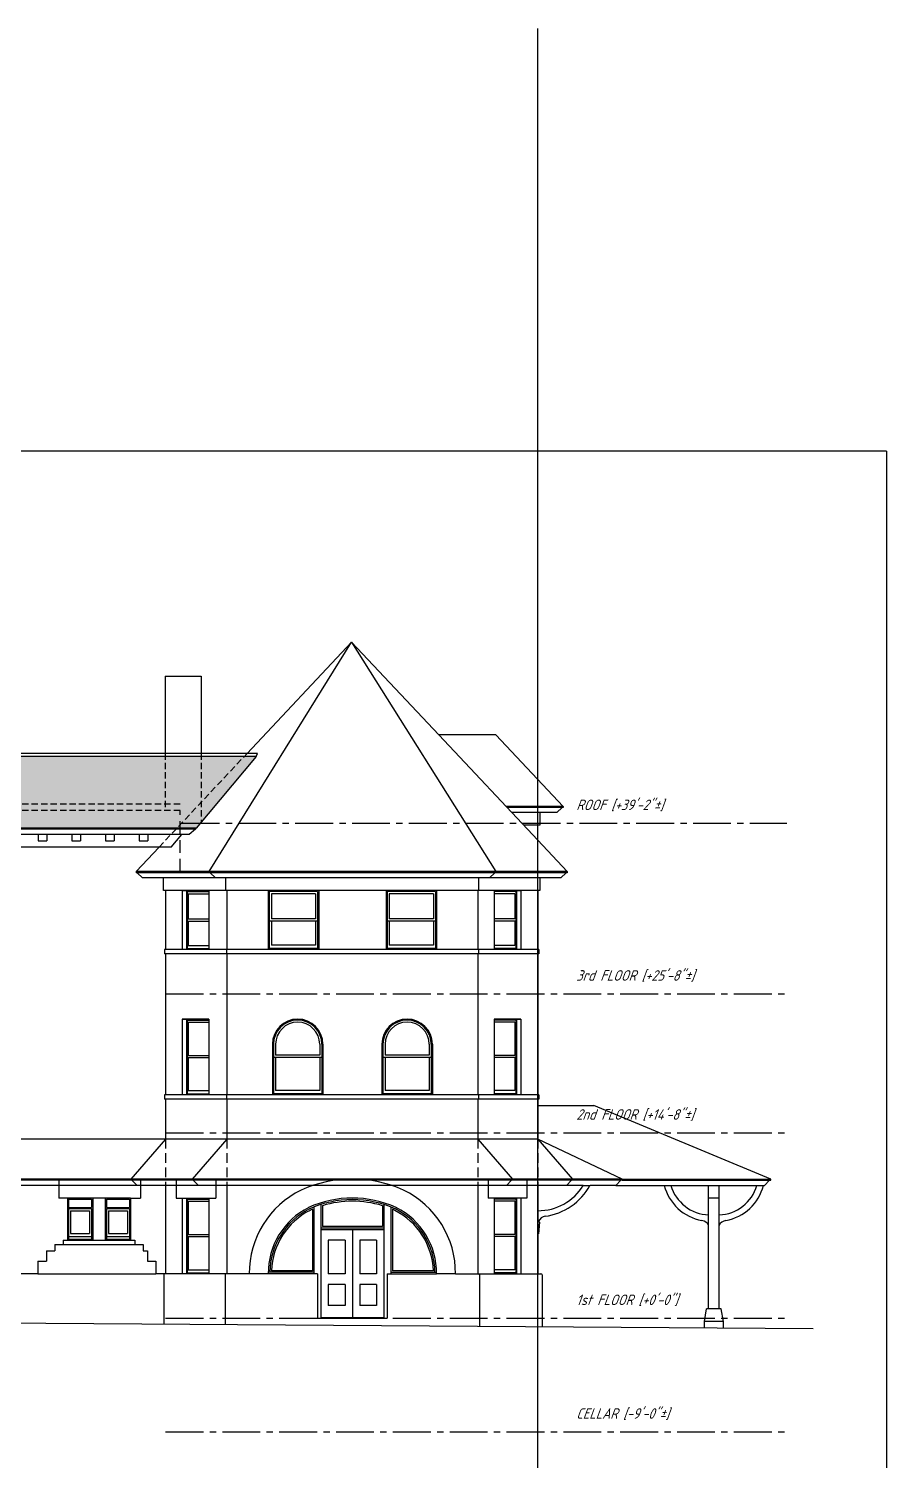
# Model space of a CAD drawing. Extents: x -19386 to -11860, y 6921 to 9650.
# Drawn here: x -12675 to -11860, y 8291 to 9650 of the extents above; entities that cross this region are included whole.
import ezdxf

# ---------------------------------------------------------------- set-up
doc = ezdxf.new("R2010")
doc.units = 0
doc.header["$LTSCALE"] = 96
doc.header["$MEASUREMENT"] = 0
doc.linetypes.add('CENTER2', pattern=[1.125, 0.75, -0.125, 0.125, -0.125])
doc.linetypes.add('HIDDEN2', pattern=[0.1875, 0.125, -0.0625])
doc.layers.add('A-ANNO-NPLT', color=6, linetype='CONTINUOUS', plot=False)
doc.layers.add('A-DEMO', color=252, linetype='HIDDEN2', plot=False)
for name, color, linetype in [('A-ANNO-TTLB', 1, 'CONTINUOUS'), ('A-BLDG-ELEV', 1, 'CONTINUOUS'), ('A-CNPY-CLMN', 254, 'CONTINUOUS'), ('A-EXST-CNST-HIDN', 252, 'HIDDEN2'), ('A-FLOR-ELEV', 3, 'CENTER2'), ('A-FLOR-IDEN', 1, 'CONTINUOUS'), ('A-ROOF-PATT', 253, 'CONTINUOUS'), ('SITE-GRAD', 4, 'CONTINUOUS')]:
    doc.layers.add(name, color=color, linetype=linetype)
doc.styles.add('NOTES', font='architxt.shx', dxfattribs={"height": 9})

msp = doc.modelspace()

# ---------------------------------------------------------------- hatches: boundary and pattern name
at = {"layer": 'A-ROOF-PATT'}
h = msp.add_hatch(dxfattribs=at)
h.set_pattern_fill('AR-RROOF', color=252, scale=8, style=0)
h.set_pattern_definition([(0, (-21421.093, 14573.471), (17.6, 8), [120, -16, 40, -8]), (0, (-21410.453, 14577.471), (-8, 10.64), [24, -2.64, 48, -6]), (0, (-21417.093, 14580.271), (41.6, 5.36), [64, -11.2, 32, -8])])
h.paths.add_polyline_path([(-13687.9, 8959), (-13609.4, 8891), (-12515.7, 8891), (-12458.9, 8959)])

# ---------------------------------------------------------------- linework, layer by layer
at = {"layer": 'A-ANNO-NPLT'}
for p, q in [((-12191.2, 8006.6), (-12191.2, 9650.2)), ((-12516.6, 8890), (-12515.7, 8891)), ((-12447.4, 8831.7), (-12447.4, 8775.7)), ((-12399.4, 8831.7), (-12399.4, 8775.7))]:
    msp.add_line(p, q, dxfattribs=at)
at = {"layer": 'A-ANNO-TTLB', "color": 5}
for q in [(-15124, 9248.9), (-11860, 7076.9)]:
    msp.add_line((-11860, 9248.9), q, dxfattribs=at)
at = {"layer": 'A-BLDG-ELEV'}
for p, q in [((-12503.6, 8849.7), (-12368.1, 9067.7)), ((-12467.4, 8962), (-12368.1, 9067.7)), ((-12467.4, 8962), (-12368.1, 9067.7)), ((-12368.1, 9067.7), (-12285.4, 8979.7)), ((-12368.1, 9067.7), (-12231.2, 8849.7)), ((-12545.2, 9035.4), (-12511.2, 9035.4)), ((-12545.2, 9035.4), (-12545.2, 8962)), ((-12511.2, 9035.4), (-12511.2, 8962)), ((-12231.1, 8979.7), (-12285.4, 8979.7)), ((-12231.1, 8979.7), (-12167.2, 8911.7)), ((-12545.2, 8962), (-13691.3, 8962)), ((-12457.6, 8962), (-12511.2, 8962)), ((-12458.9, 8959), (-12457.6, 8962)), ((-12458.9, 8959), (-12515.7, 8891)), ((-12167.2, 8911.7), (-12221.5, 8911.7)), ((-12167.2, 8910.7), (-12220.5, 8910.7)), ((-12175.3, 8910.7), (-12220.5, 8910.7)), ((-12173.2, 8905.7), (-12215.8, 8905.7)), ((-12189.2, 8905.7), (-12189.2, 8893.7)), ((-12168.2, 8910.7), (-12173.2, 8905.7)), ((-12167.2, 8911.7), (-12167.2, 8910.7)), ((-12189.2, 8893.7), (-12204.6, 8893.7)), ((-12191.2, 8879.5), (-12191.2, 8893.7)), ((-12522.4, 8885), (-13615.4, 8885)), ((-12515.7, 8891), (-13609.4, 8891)), ((-12665.9, 8885), (-12665.9, 8879)), ((-12665.9, 8879), (-12657.9, 8879)), ((-12657.9, 8885), (-12657.9, 8879)), ((-12633.9, 8885), (-12633.9, 8879)), ((-12633.9, 8879), (-12625.9, 8879)), ((-12625.9, 8885), (-12625.9, 8879)), ((-12601.9, 8885), (-12601.9, 8879)), ((-12601.9, 8879), (-12593.9, 8879)), ((-12593.9, 8885), (-12593.9, 8879)), ((-12569.9, 8885), (-12569.9, 8879)), ((-12569.9, 8879), (-12561.9, 8879)), ((-12561.9, 8885), (-12561.9, 8879)), ((-12539.6, 8873), (-12529.6, 8885)), ((-12516.6, 8890), (-12522.4, 8885)), ((-12191.2, 8879.5), (-12163.2, 8849.7)), ((-12539.6, 8873), (-13635.4, 8873)), ((-12572.9, 8849.7), (-12551.1, 8873)), ((-12163.2, 8849.7), (-12572.9, 8849.7)), ((-12572.9, 8849.7), (-12572.9, 8848.7)), ((-12571.9, 8848.7), (-12572.9, 8848.7)), ((-12571.9, 8848.7), (-12566.9, 8843.7)), ((-12169.2, 8843.7), (-12566.9, 8843.7)), ((-12546.9, 8831.7), (-12546.9, 8843.7)), ((-12503.6, 8849.7), (-12503.6, 8848.7)), ((-12502.6, 8848.7), (-12503.6, 8848.7)), ((-12502.6, 8848.7), (-12497.6, 8843.7)), ((-12487.6, 8831.7), (-12487.6, 8843.7)), ((-12247.2, 8831.7), (-12247.2, 8843.7)), ((-12232.2, 8848.7), (-12237.2, 8843.7)), ((-12231.2, 8848.7), (-12232.2, 8848.7)), ((-12231.2, 8849.7), (-12231.2, 8848.7)), ((-12189.2, 8843.7), (-12189.2, 8831.7)), ((-12164.2, 8848.7), (-12169.2, 8843.7)), ((-12163.2, 8848.7), (-12164.2, 8848.7)), ((-12163.2, 8849.7), (-12163.2, 8848.7)), ((-12189.2, 8831.7), (-12546.9, 8831.7)), ((-12544.9, 8831.7), (-12544.9, 8775.7)), ((-12529.1, 8831.7), (-12529.1, 8775.7)), ((-12529.1, 8831.7), (-12529.1, 8775.7)), ((-12503.7, 8831.7), (-12529.1, 8831.7)), ((-12529.1, 8831.7), (-12529.1, 8775.7)), ((-12529.1, 8831.7), (-12503.7, 8831.7)), ((-12529.1, 8831.7), (-12529.1, 8775.7)), ((-12524.9, 8831.7), (-12524.9, 8775.7)), ((-12524.3, 8830.7), (-12524.3, 8776.7)), ((-12524.3, 8830.7), (-12503.7, 8830.7)), ((-12523.3, 8828.7), (-12503.7, 8828.7)), ((-12523.3, 8828.7), (-12523.3, 8804.8)), ((-12503.7, 8831.7), (-12503.7, 8775.7)), ((-12503.7, 8831.7), (-12503.7, 8775.7)), ((-12503.7, 8831.7), (-12503.7, 8775.7)), ((-12503.7, 8831.7), (-12503.7, 8775.7)), ((-12486.6, 8831.7), (-12486.6, 8775.7)), ((-12447.4, 8831.7), (-12447.4, 8775.7)), ((-12447.4, 8831.7), (-12447.4, 8775.7)), ((-12400.4, 8830.7), (-12446.4, 8830.7)), ((-12446.4, 8830.7), (-12446.4, 8776.8)), ((-12402.4, 8828.7), (-12444.4, 8828.7)), ((-12444.4, 8828.7), (-12444.4, 8804.8)), ((-12402.4, 8828.7), (-12402.4, 8804.8)), ((-12400.4, 8830.7), (-12400.4, 8776.8)), ((-12399.4, 8831.7), (-12399.4, 8775.7)), ((-12399.4, 8831.7), (-12399.4, 8775.7)), ((-12335.4, 8831.7), (-12335.4, 8775.7)), ((-12335.4, 8831.7), (-12335.4, 8775.7)), ((-12288.4, 8830.7), (-12334.4, 8830.7)), ((-12334.4, 8830.7), (-12334.4, 8776.8)), ((-12290.4, 8828.7), (-12332.4, 8828.7)), ((-12332.4, 8828.7), (-12332.4, 8804.8)), ((-12290.4, 8828.7), (-12290.4, 8804.8)), ((-12288.4, 8830.7), (-12288.4, 8776.8)), ((-12287.4, 8831.7), (-12287.4, 8775.7)), ((-12287.4, 8831.7), (-12287.4, 8775.7)), ((-12248.2, 8831.7), (-12248.2, 8775.7)), ((-12232.6, 8831.7), (-12232.6, 8775.7)), ((-12232.6, 8831.7), (-12207.2, 8831.7)), ((-12232.6, 8831.7), (-12232.6, 8775.7)), ((-12207.2, 8831.7), (-12232.6, 8831.7)), ((-12232.6, 8831.7), (-12232.6, 8775.7)), ((-12212, 8830.7), (-12232.6, 8830.7)), ((-12212.9, 8828.7), (-12232.6, 8828.7)), ((-12212.9, 8828.7), (-12212.9, 8804.8)), ((-12212, 8830.7), (-12212, 8776.7)), ((-12211.4, 8831.7), (-12211.4, 8775.7)), ((-12207.2, 8831.7), (-12207.2, 8775.7)), ((-12207.2, 8831.7), (-12207.2, 8775.7)), ((-12207.2, 8831.7), (-12207.2, 8775.7)), ((-12191.2, 8831.7), (-12191.2, 8775.7)), ((-12524.3, 8802.8), (-12503.7, 8802.8)), ((-12523.3, 8804.8), (-12503.7, 8804.8)), ((-12523.3, 8802.8), (-12523.3, 8779.7)), ((-12400.4, 8802.8), (-12446.4, 8802.8)), ((-12402.4, 8804.8), (-12444.4, 8804.8)), ((-12444.4, 8802.8), (-12444.4, 8779.8)), ((-12402.4, 8802.8), (-12402.4, 8779.8)), ((-12399.4, 8807.2), (-12399.4, 8775.7)), ((-12288.4, 8802.8), (-12334.4, 8802.8)), ((-12290.4, 8804.8), (-12332.4, 8804.8)), ((-12332.4, 8802.8), (-12332.4, 8779.8)), ((-12290.4, 8802.8), (-12290.4, 8779.8)), ((-12287.4, 8807.2), (-12287.4, 8775.7)), ((-12212.9, 8804.8), (-12232.6, 8804.8)), ((-12212, 8802.8), (-12232.6, 8802.8)), ((-12212.9, 8802.8), (-12212.9, 8779.7)), ((-12190.2, 8775.7), (-12545.9, 8775.7)), ((-12545.9, 8775.7), (-12545.9, 8771.7)), ((-12190.2, 8771.7), (-12545.9, 8771.7)), ((-12544.9, 8771.7), (-12544.9, 8637.7)), ((-12524.9, 8776.7), (-12503.7, 8776.7)), ((-12523.3, 8779.7), (-12503.7, 8779.7)), ((-12487, 8775.7), (-12487, 8771.7)), ((-12486.6, 8771.7), (-12486.6, 8637.7)), ((-12399.4, 8776.8), (-12447.4, 8776.8)), ((-12402.4, 8779.8), (-12444.4, 8779.8)), ((-12287.4, 8776.8), (-12335.4, 8776.8)), ((-12290.4, 8779.8), (-12332.4, 8779.8)), ((-12248.2, 8771.7), (-12248.2, 8637.7)), ((-12247.7, 8775.7), (-12247.7, 8771.7)), ((-12212.9, 8779.7), (-12232.6, 8779.7)), ((-12211.4, 8776.7), (-12232.6, 8776.7)), ((-12191.2, 8771.7), (-12191.2, 8637.7)), ((-12190.2, 8775.7), (-12190.2, 8771.7)), ((-12529.1, 8709.7), (-12503.7, 8709.7)), ((-12529.1, 8709.7), (-12529.1, 8637.7)), ((-12503.7, 8709.7), (-12529.1, 8709.7)), ((-12529.1, 8709.7), (-12529.1, 8637.7)), ((-12529.1, 8709.7), (-12503.7, 8709.7)), ((-12529.1, 8709.7), (-12529.1, 8637.7)), ((-12524.9, 8709.7), (-12524.9, 8637.7)), ((-12524.3, 8708.7), (-12524.3, 8638.7)), ((-12524.3, 8708.7), (-12503.7, 8708.7)), ((-12523.3, 8706.7), (-12503.7, 8706.7)), ((-12523.3, 8706.7), (-12523.3, 8675.2)), ((-12503.7, 8709.7), (-12503.7, 8637.7)), ((-12503.7, 8709.7), (-12503.7, 8637.7)), ((-12503.7, 8709.7), (-12503.7, 8637.7)), ((-12232.6, 8709.7), (-12207.2, 8709.7)), ((-12232.6, 8709.7), (-12232.6, 8637.7)), ((-12207.2, 8709.7), (-12232.6, 8709.7)), ((-12232.6, 8709.7), (-12232.6, 8637.7)), ((-12212, 8708.7), (-12232.6, 8708.7)), ((-12212.9, 8706.7), (-12232.6, 8706.7)), ((-12212.9, 8706.7), (-12212.9, 8675.2)), ((-12212, 8708.7), (-12212, 8638.7)), ((-12211.4, 8709.7), (-12211.4, 8637.7)), ((-12207.2, 8709.7), (-12207.2, 8637.7)), ((-12207.2, 8709.7), (-12207.2, 8637.7)), ((-12523.3, 8675.2), (-12503.7, 8675.2)), ((-12443.4, 8685.7), (-12443.4, 8637.7)), ((-12443.4, 8685.7), (-12443.4, 8637.7)), ((-12442.4, 8685.7), (-12442.4, 8638.8)), ((-12440.4, 8685.7), (-12440.4, 8675.3)), ((-12398.4, 8675.3), (-12440.4, 8675.3)), ((-12398.4, 8685.7), (-12398.4, 8675.3)), ((-12396.4, 8685.7), (-12396.4, 8638.8)), ((-12395.4, 8685.7), (-12395.4, 8637.7)), ((-12395.4, 8685.7), (-12395.4, 8637.7)), ((-12395.4, 8677.7), (-12395.4, 8637.7)), ((-12339.4, 8685.7), (-12339.4, 8637.7)), ((-12339.4, 8685.7), (-12339.4, 8637.7)), ((-12338.4, 8685.7), (-12338.4, 8638.8)), ((-12336.4, 8685.7), (-12336.4, 8675.3)), ((-12294.4, 8675.3), (-12336.4, 8675.3)), ((-12294.4, 8685.7), (-12294.4, 8675.3)), ((-12292.4, 8685.7), (-12292.4, 8638.8)), ((-12291.4, 8685.7), (-12291.4, 8637.7)), ((-12291.4, 8685.7), (-12291.4, 8637.7)), ((-12291.4, 8677.7), (-12291.4, 8637.7)), ((-12212.9, 8675.2), (-12232.6, 8675.2)), ((-12524.3, 8673.2), (-12503.7, 8673.2)), ((-12523.3, 8673.2), (-12523.3, 8641.7)), ((-12396.4, 8673.3), (-12442.4, 8673.3)), ((-12440.4, 8673.3), (-12440.4, 8641.8)), ((-12398.4, 8673.3), (-12398.4, 8641.8)), ((-12292.4, 8673.3), (-12338.4, 8673.3)), ((-12336.4, 8673.3), (-12336.4, 8641.8)), ((-12294.4, 8673.3), (-12294.4, 8641.8)), ((-12212, 8673.2), (-12232.6, 8673.2)), ((-12212.9, 8673.2), (-12212.9, 8641.7)), ((-12190.2, 8637.7), (-12545.9, 8637.7)), ((-12545.9, 8637.7), (-12545.9, 8633.7)), ((-12190.2, 8633.7), (-12545.9, 8633.7)), ((-12544.9, 8633.7), (-12544.9, 8595.7)), ((-12524.9, 8638.7), (-12503.7, 8638.7)), ((-12523.3, 8641.7), (-12503.7, 8641.7)), ((-12487, 8637.7), (-12487, 8633.7)), ((-12486.6, 8633.7), (-12486.6, 8595.7)), ((-12395.4, 8638.8), (-12443.4, 8638.8)), ((-12398.4, 8641.8), (-12440.4, 8641.8)), ((-12291.4, 8638.8), (-12339.4, 8638.8)), ((-12294.4, 8641.8), (-12336.4, 8641.8)), ((-12248.2, 8633.7), (-12248.2, 8595.7)), ((-12247.7, 8637.7), (-12247.7, 8633.7)), ((-12212.9, 8641.7), (-12232.6, 8641.7)), ((-12211.4, 8638.7), (-12232.6, 8638.7)), ((-12191.2, 8633.7), (-12191.2, 8627.7)), ((-12190.2, 8637.7), (-12190.2, 8633.7)), ((-12191.2, 8595.7), (-13637.4, 8595.7)), ((-12544.9, 8595.7), (-12578, 8557.7)), ((-12486.6, 8595.7), (-12519.7, 8557.7)), ((-12248.2, 8595.7), (-12215.1, 8557.7)), ((-12191.2, 8595.7), (-12158.1, 8557.7)), ((-12111.2, 8557.7), (-13637.4, 8557.7)), ((-12112.2, 8556.7), (-13637.4, 8556.7)), ((-12578, 8556.7), (-12578, 8557.7)), ((-12577, 8556.7), (-12572, 8551.7)), ((-12519.7, 8556.7), (-12519.7, 8557.7)), ((-12518.7, 8556.7), (-12513.7, 8551.7)), ((-12216.1, 8556.7), (-12221.1, 8551.7)), ((-12215.1, 8556.7), (-12215.1, 8557.7)), ((-12159.1, 8556.7), (-12164.1, 8551.7)), ((-12158.1, 8556.7), (-12158.1, 8557.7)), ((-12638.2, 8539.7), (-12638.2, 8499.7)), ((-12614.2, 8539.7), (-12638.2, 8539.7)), ((-12637.2, 8538.7), (-12615.2, 8538.7)), ((-12637.2, 8538.7), (-12637.2, 8530.7)), ((-12615.2, 8538.7), (-12615.2, 8530.7)), ((-12614.2, 8539.7), (-12614.2, 8499.7)), ((-12578.2, 8539.7), (-12602.2, 8539.7)), ((-12602.2, 8539.7), (-12602.2, 8499.7)), ((-12601.2, 8538.7), (-12579.2, 8538.7)), ((-12601.2, 8538.7), (-12601.2, 8530.7)), ((-12579.2, 8538.7), (-12579.2, 8530.7)), ((-12578.2, 8539.7), (-12578.2, 8499.7)), ((-12544.9, 8551.7), (-12544.9, 8467.7)), ((-12529.1, 8539.7), (-12503.7, 8539.7)), ((-12529.1, 8539.7), (-12529.1, 8467.7)), ((-12528.3, 8539.7), (-12502.8, 8539.7)), ((-12524.9, 8539.7), (-12524.9, 8467.7)), ((-12524.3, 8538.7), (-12524.3, 8468.7)), ((-12524.3, 8538.7), (-12503.7, 8538.7)), ((-12503.7, 8539.7), (-12503.7, 8467.7)), ((-12486.6, 8551.7), (-12486.6, 8467.7)), ((-12248.2, 8551.7), (-12248.2, 8467.7)), ((-12207.2, 8539.7), (-12232.6, 8539.7)), ((-12232.6, 8539.7), (-12232.6, 8467.7)), ((-12212, 8538.7), (-12232.6, 8538.7)), ((-12212, 8538.7), (-12212, 8468.7)), ((-12211.4, 8539.7), (-12211.4, 8467.7)), ((-12207.2, 8539.7), (-12207.2, 8467.7)), ((-12191.2, 8551.7), (-12191.2, 8527.7)), ((-12148.1, 8551.7), (-12191.2, 8551.7)), ((-12117.2, 8551.7), (-12141.6, 8551.7)), ((-12637.2, 8530.7), (-12615.2, 8530.7)), ((-12637.2, 8529.7), (-12615.2, 8529.7)), ((-12637.2, 8529.7), (-12637.2, 8500.7)), ((-12635.2, 8527.7), (-12617.2, 8527.7)), ((-12635.2, 8527.7), (-12635.2, 8506.2)), ((-12617.2, 8527.7), (-12617.2, 8506.2)), ((-12615.2, 8529.7), (-12615.2, 8500.7)), ((-12601.2, 8530.7), (-12579.2, 8530.7)), ((-12601.2, 8529.7), (-12579.2, 8529.7)), ((-12601.2, 8529.7), (-12601.2, 8500.7)), ((-12599.2, 8527.7), (-12581.2, 8527.7)), ((-12599.2, 8527.7), (-12599.2, 8506.2)), ((-12581.2, 8527.7), (-12581.2, 8506.2)), ((-12579.2, 8529.7), (-12579.2, 8500.7)), ((-12523.3, 8536.7), (-12503.7, 8536.7)), ((-12523.3, 8536.7), (-12523.3, 8505.2)), ((-12405.4, 8529), (-12405.4, 8470.7)), ((-12403.9, 8531.3), (-12403.9, 8467.7)), ((-12397.4, 8533.6), (-12397.4, 8425.7)), ((-12395.9, 8532.5), (-12395.9, 8512.7)), ((-12338.9, 8532.5), (-12338.9, 8512.7)), ((-12337.4, 8533.6), (-12337.4, 8425.7)), ((-12330.9, 8531.3), (-12330.9, 8467.7)), ((-12329.4, 8529), (-12329.4, 8470.7)), ((-12212.9, 8536.7), (-12232.6, 8536.7)), ((-12212.9, 8536.7), (-12212.9, 8505.2)), ((-12337.4, 8511.2), (-12397.4, 8511.2)), ((-12338.9, 8512.7), (-12395.9, 8512.7)), ((-12642.2, 8499.7), (-12574.2, 8499.7)), ((-12642.2, 8499.7), (-12642.2, 8495.7)), ((-12638.2, 8500.7), (-12614.2, 8500.7)), ((-12637.2, 8503.2), (-12615.2, 8503.2)), ((-12635.2, 8506.2), (-12617.2, 8506.2)), ((-12602.2, 8500.7), (-12578.2, 8500.7)), ((-12601.2, 8503.2), (-12579.2, 8503.2)), ((-12599.2, 8506.2), (-12581.2, 8506.2)), ((-12574.2, 8499.7), (-12574.2, 8495.7)), ((-12524.3, 8503.2), (-12503.7, 8503.2)), ((-12523.3, 8505.2), (-12503.7, 8505.2)), ((-12523.3, 8503.2), (-12523.3, 8471.7)), ((-12337.4, 8509.7), (-12397.4, 8509.7)), ((-12337.4, 8509.7), (-12397.4, 8509.7)), ((-12374.4, 8499.7), (-12390.4, 8499.7)), ((-12390.4, 8499.7), (-12390.4, 8467.7)), ((-12374.4, 8499.7), (-12374.4, 8467.7)), ((-12367.4, 8509.7), (-12367.4, 8426.2)), ((-12344.4, 8499.7), (-12360.4, 8499.7)), ((-12360.4, 8499.7), (-12360.4, 8467.7)), ((-12344.4, 8499.7), (-12344.4, 8467.7)), ((-12212.9, 8505.2), (-12232.6, 8505.2)), ((-12212, 8503.2), (-12232.6, 8503.2)), ((-12212.9, 8503.2), (-12212.9, 8471.7)), ((-12191.2, 8505.7), (-12191.2, 8467.7)), ((-12658.2, 8489.7), (-12658.2, 8479.7)), ((-12658.2, 8489.7), (-12650.2, 8489.7)), ((-12650.2, 8495.7), (-12642.2, 8495.7)), ((-12650.2, 8495.7), (-12650.2, 8489.7)), ((-12574.2, 8495.7), (-12566.2, 8495.7)), ((-12566.2, 8495.7), (-12566.2, 8489.7)), ((-12566.2, 8489.7), (-12562.2, 8489.7)), ((-12562.2, 8489.7), (-12562.2, 8479.7)), ((-12666.2, 8479.7), (-12666.2, 8467.7)), ((-12666.2, 8479.7), (-12658.2, 8479.7)), ((-12562.2, 8479.7), (-12554.2, 8479.7)), ((-12554.2, 8479.7), (-12554.2, 8467.7)), ((-12523.3, 8471.7), (-12503.7, 8471.7)), ((-12405.4, 8470.7), (-12444.4, 8470.7)), ((-12290.4, 8470.7), (-12329.4, 8470.7)), ((-12212.9, 8471.7), (-12232.6, 8471.7)), ((-12666.2, 8467.7), (-12938, 8467.7)), ((-12545.6, 8467.7), (-12554.2, 8467.7)), ((-12546.6, 8466.7), (-12546.6, 8420.2)), ((-12487.2, 8467.7), (-12545.6, 8467.7)), ((-12524.9, 8468.7), (-12503.7, 8468.7)), ((-12488.2, 8466.7), (-12488.2, 8419.7)), ((-12465.4, 8467.7), (-12487.2, 8467.7)), ((-12403.9, 8469.2), (-12447.4, 8469.2)), ((-12400.4, 8467.7), (-12447.4, 8467.7)), ((-12400.4, 8467.7), (-12400.4, 8425.7)), ((-12374.4, 8467.7), (-12390.4, 8467.7)), ((-12374.4, 8457.7), (-12390.4, 8457.7)), ((-12390.4, 8457.7), (-12390.4, 8437.7)), ((-12374.4, 8457.7), (-12374.4, 8437.7)), ((-12344.4, 8467.7), (-12360.4, 8467.7)), ((-12344.4, 8457.7), (-12360.4, 8457.7)), ((-12360.4, 8457.7), (-12360.4, 8437.7)), ((-12344.4, 8457.7), (-12344.4, 8437.7)), ((-12334.4, 8467.7), (-12334.4, 8425.7)), ((-12334.4, 8467.7), (-12287.4, 8467.7)), ((-12330.9, 8469.2), (-12287.4, 8469.2)), ((-12269.4, 8467.7), (-12247.6, 8467.7)), ((-12247.6, 8467.7), (-12188.2, 8467.7)), ((-12246.6, 8466.7), (-12246.6, 8418.1)), ((-12211.4, 8468.7), (-12232.6, 8468.7)), ((-12187.2, 8466.7), (-12187.2, 8417.7)), ((-12374.4, 8437.7), (-12390.4, 8437.7)), ((-12344.4, 8437.7), (-12360.4, 8437.7)), ((-12400.4, 8425.7), (-12334.4, 8425.7)), ((-12397.4, 8426.2), (-12337.4, 8426.2))]:
    msp.add_line(p, q, dxfattribs=at)
at = {"layer": 'A-BLDG-ELEV', "color": 2}
for p, q in [((-12285.4, 8979.7), (-12191.2, 8879.5)), ((-12511.2, 8962), (-12545.2, 8962)), ((-12191.2, 8627.7), (-12191.2, 8595.7)), ((-12111.2, 8557.7), (-12191.2, 8595.7)), ((-12112.2, 8556.7), (-12117.2, 8551.7)), ((-12111.2, 8556.7), (-12112.2, 8556.7)), ((-12111.2, 8556.7), (-12111.2, 8557.7)), ((-12191.2, 8551.7), (-13637.4, 8551.7)), ((-12148.1, 8551.7), (-12141.6, 8551.7)), ((-12191.2, 8527.7), (-12191.2, 8505.7))]:
    msp.add_line(p, q, dxfattribs=at)
at = {"layer": 'A-BLDG-ELEV', "color": 254}
for p, q in [((-12458.9, 8959), (-13687.9, 8959)), ((-12646.2, 8557.7), (-12568.6, 8557.7)), ((-12646.2, 8557.7), (-12646.2, 8539.7)), ((-12568.6, 8557.7), (-12568.6, 8539.7)), ((-12534.8, 8557.7), (-12498, 8557.7)), ((-12534.8, 8557.7), (-12534.8, 8539.7)), ((-12533.9, 8557.7), (-12497.2, 8557.7)), ((-12497.2, 8557.7), (-12497.2, 8539.7)), ((-12201.5, 8557.7), (-12238.3, 8557.7)), ((-12238.3, 8557.7), (-12238.3, 8539.7)), ((-12201.5, 8557.7), (-12201.5, 8539.7)), ((-12638.2, 8539.7), (-12646.2, 8539.7)), ((-12602.2, 8539.7), (-12614.2, 8539.7)), ((-12578.2, 8539.7), (-12568.6, 8539.7)), ((-12534.8, 8539.7), (-12529.1, 8539.7)), ((-12533.9, 8539.7), (-12528.3, 8539.7)), ((-12503.7, 8539.7), (-12498, 8539.7)), ((-12502.8, 8539.7), (-12497.2, 8539.7)), ((-12232.6, 8539.7), (-12238.3, 8539.7)), ((-12201.5, 8539.7), (-12207.2, 8539.7)), ((-12191.2, 8517.7), (-12190.6, 8517.7)), ((-12189.6, 8516.7), (-12190.5, 8505.9)), ((-12191.2, 8505.7), (-12190.8, 8505.7)), ((-12642.2, 8495.7), (-12574.2, 8495.7)), ((-12666.2, 8467.7), (-12554.2, 8467.7)), ((-12447.4, 8467.7), (-12465.4, 8467.7)), ((-12269.4, 8467.7), (-12287.4, 8467.7))]:
    msp.add_line(p, q, dxfattribs=at)
at = {"layer": 'A-BLDG-ELEV', "color": 253}
for p, q in [((-12516.6, 8890), (-13609.4, 8890)), ((-12503.6, 8848.7), (-12571.9, 8848.7)), ((-12232.2, 8848.7), (-12502.6, 8848.7)), ((-12164.2, 8848.7), (-12231.2, 8848.7)), ((-12191.2, 8627.7), (-12137.9, 8627.7)), ((-11969.9, 8557.7), (-12137.9, 8627.7)), ((-12111.2, 8557.7), (-11969.9, 8557.7)), ((-12111.2, 8556.7), (-11969.9, 8556.7)), ((-11970.9, 8556.7), (-11975.9, 8551.7)), ((-11969.9, 8556.7), (-11969.9, 8557.7)), ((-12117.2, 8551.7), (-11975.9, 8551.7))]:
    msp.add_line(p, q, dxfattribs=at)
at = {"layer": 'A-BLDG-ELEV'}
for centre, radius, start, end in [((-12419.4, 8685.7), 24, 0, 180), ((-12419.4, 8685.7), 23, 0, 180), ((-12419.4, 8685.7), 21, 360, 180), ((-12315.4, 8685.7), 24, 0, 180), ((-12315.4, 8685.7), 23, 0, 180), ((-12315.4, 8685.7), 21, 360, 180), ((-12367.4, 8438.9), 100.8, 65.6454, 114.3546), ((-12367.4, 8438.8), 99.4, 65.5384, 114.4616), ((-12377.5, 8468.3), 69.9, 116.7329, 180.4846), ((-12377.5, 8468.3), 68.4, 116.7329, 179.2382), ((-12377.5, 8468.3), 66.9, 116.7329, 177.9355), ((-12367.4, 8438.8), 97.9, 112.8451, 114.4616), ((-12367.4, 8438.8), 97.9, 73.0713, 106.9287), ((-12367.4, 8438.8), 97.9, 65.5384, 67.1549), ((-12357.1, 8468.4), 66.7, 1.9939, 63.3398), ((-12357.1, 8468.4), 68.2, 0.6901, 63.3398), ((-12357.1, 8468.4), 69.7, 359.4427, 63.3398), ((-12545.6, 8466.7), 1, 90, 180), ((-12487.2, 8466.7), 1, 90, 180), ((-12247.6, 8466.7), 1, 0, 90), ((-12188.2, 8466.7), 1, 0, 90)]:
    msp.add_arc(centre, radius, start, end, dxfattribs=at)
at = {"layer": 'A-BLDG-ELEV', "color": 254}
for centre, radius, start, end in [((-12367.4, 8438.7), 119, 65.8563, 114.1484), ((-12377.5, 8468.3), 87.9, 116.0355, 180.3853), ((-12357.1, 8468.4), 87.7, 359.557, 64.0307), ((-12191, 8578.2), 50.5, 269.7892, 328.4012), ((-12192.5, 8580), 58.2, 278.1511, 330.9493), ((-12183.1, 8514.3), 8.17, 97.7895, 155.2507), ((-12190.6, 8516.7), 1, 0, 90), ((-12190.8, 8506), 0.25, 270, 354.8056)]:
    msp.add_arc(centre, radius, start, end, dxfattribs=at)
at = {"layer": 'A-CNPY-CLMN'}
for p, q in [((-12028.9, 8434.5), (-12028.9, 8551.7)), ((-12018.9, 8539.7), (-12028.9, 8539.7)), ((-12018.9, 8434.5), (-12018.9, 8551.7)), ((-12032.9, 8422.5), (-12030.9, 8434.5)), ((-12016.9, 8434.5), (-12030.9, 8434.5)), ((-12014.9, 8422.5), (-12016.9, 8434.5)), ((-12032.9, 8416.5), (-12032.9, 8422.5)), ((-12014.9, 8422.5), (-12032.9, 8422.5)), ((-12014.9, 8416.5), (-12014.9, 8422.5))]:
    msp.add_line(p, q, dxfattribs=at)
for centre, radius, start, end in [((-12027.2, 8563), 45.3, 194.4438, 259.8395), ((-12027.2, 8563), 39.3, 196.7062, 267.5438), ((-12020.6, 8563), 39.3, 272.4562, 343.2938), ((-12020.6, 8563), 45.3, 280.1605, 345.5562), ((-12036.3, 8510.3), 8.17, 24.7493, 82.2105), ((-12011.5, 8510.3), 8.17, 97.7895, 155.2507)]:
    msp.add_arc(centre, radius, start, end, dxfattribs=at)
at = {"layer": 'A-DEMO', "ltscale": 0.5}
msp.add_line((-12531.2, 8913.7), (-13635.4, 8913.7), dxfattribs=at)
at = {"layer": 'A-EXST-CNST-HIDN', "linetype": 'HIDDEN2', "ltscale": 0.5}
for p, q in [((-12551.1, 8873), (-12467.4, 8962)), ((-12545.2, 8962), (-12545.2, 8907.7)), ((-12511.2, 8962), (-12511.2, 8895.7)), ((-12531.2, 8907.7), (-13635.4, 8907.7))]:
    msp.add_line(p, q, dxfattribs=at)
at = {"layer": 'A-EXST-CNST-HIDN'}
msp.add_line((-12531.2, 8849.7), (-12531.2, 8907.7), dxfattribs=at)
at = {"layer": 'A-EXST-CNST-HIDN', "ltscale": 0.75}
for p, q in [((-12544.9, 8595.7), (-12544.9, 8551.7)), ((-12486.6, 8595.7), (-12486.6, 8551.7)), ((-12248.2, 8595.7), (-12248.2, 8551.7)), ((-12191.2, 8595.7), (-12191.2, 8551.7))]:
    msp.add_line(p, q, dxfattribs=at)
at = {"layer": 'A-FLOR-ELEV', "ltscale": 0.5}
for p, q in [((-12529.7, 8895.7), (-11954.5, 8895.7)), ((-12544.9, 8733.7), (-11954.5, 8733.7)), ((-12544.9, 8601.7), (-11954.5, 8601.7)), ((-12544.9, 8425.7), (-11954.5, 8425.7)), ((-12544.9, 8317.7), (-11954.5, 8317.7))]:
    msp.add_line(p, q, dxfattribs=at)
at = {"layer": 'SITE-GRAD'}
msp.add_line((-13633.4, 8427.7), (-11929.7, 8415.9), dxfattribs=at)

# ---------------------------------------------------------------- texts
at = {"layer": 'A-FLOR-IDEN', "color": 2, "char_height": 10, "attachment_point": 4, "style": 'NOTES'}
for s, insert, width in [('{\\Q20;ROOF [+39\'-2"%%P]}', (-12154.7, 8912.6), 202.934), ('{\\Q20;3rd FLOOR [+25\'-8"%%P]}', (-12154.7, 8750.6), 202.934), ('{\\Q20;2nd FLOOR [+14\'-8"%%P]}', (-12154.7, 8618.6), 202.934), ('{\\Q20;1st FLOOR [+0\'-0"]}', (-12154.7, 8442.6), 158.057), ('{\\Q20;CELLAR [-9\'-0"%%P]}', (-12154.7, 8334.6), 158.057)]:
    msp.add_mtext(s, dxfattribs=dict(at, insert=insert, width=width))

doc.saveas('drawing.dxf')
